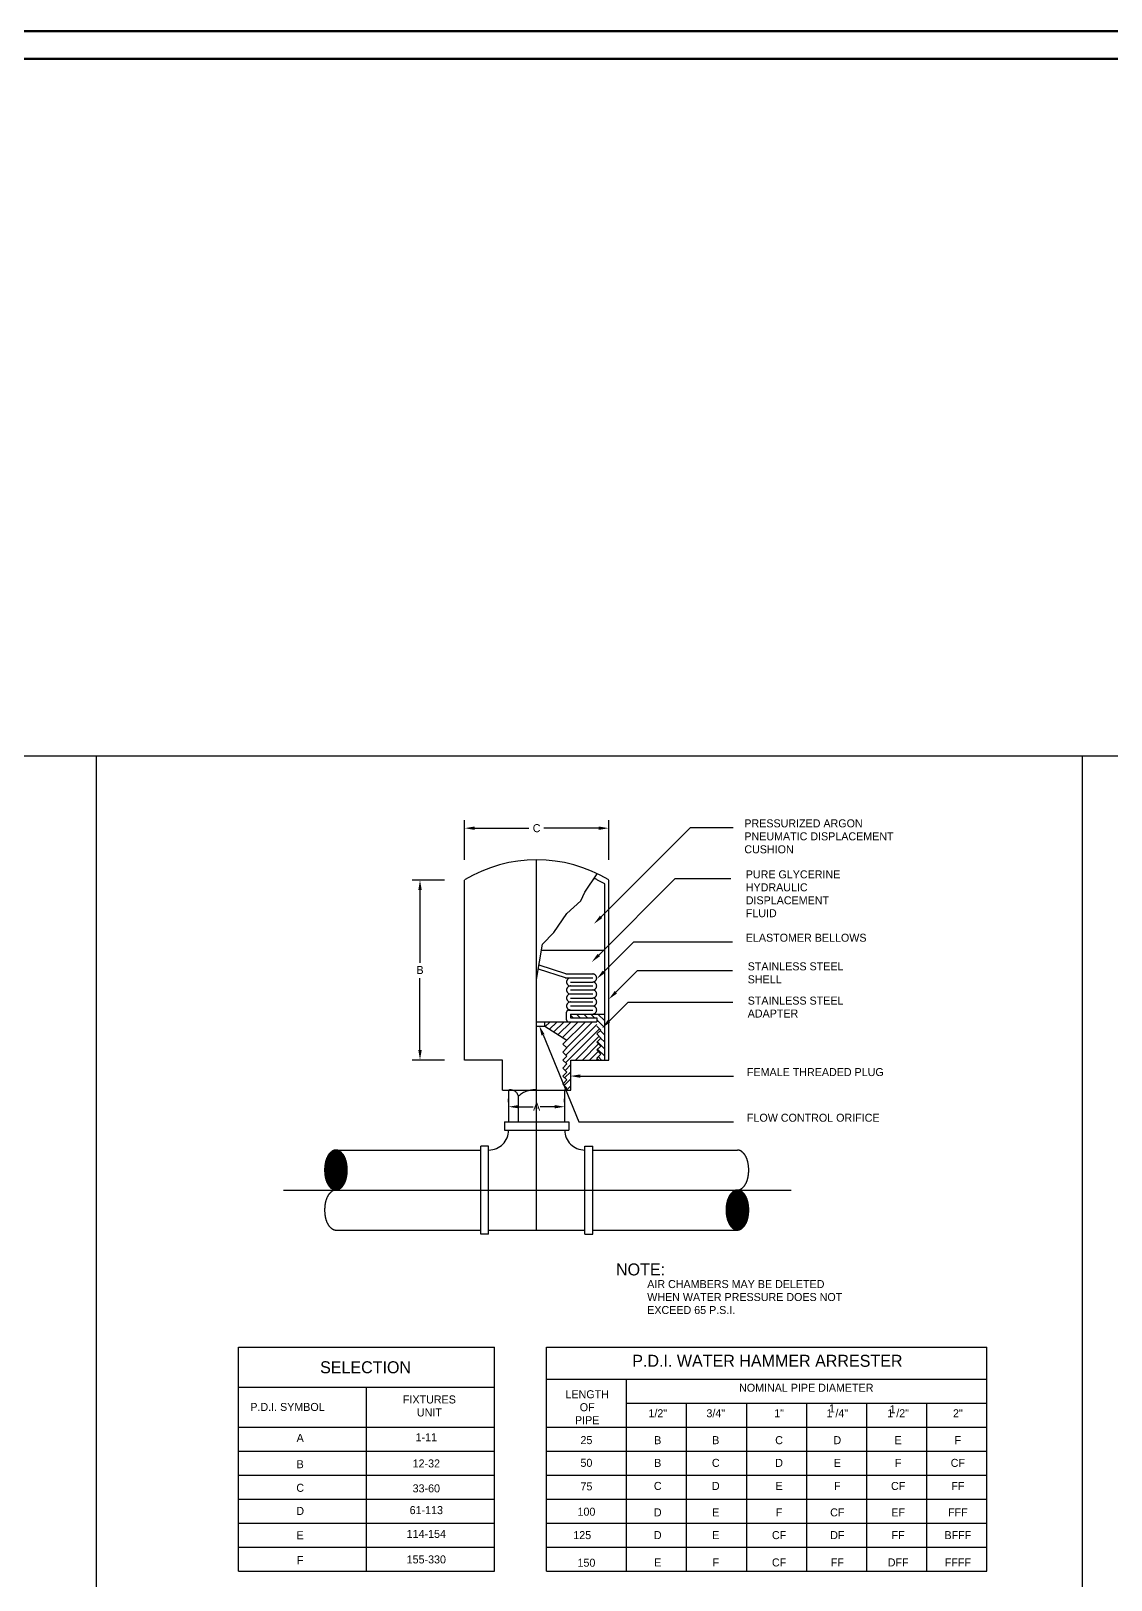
# Model space of a CAD drawing. Extents: x 787 to 1019, y 199 to 803.
# Drawn here: x 893.82 to 909.55, y 243.36 to 265.92 of the extents above; entities that cross this region are included whole.
import ezdxf
from ezdxf.enums import TextEntityAlignment as Align

# ---------------------------------------------------------------- set-up
doc = ezdxf.new("R2010")
doc.units = 0
doc.header["$MEASUREMENT"] = 0
doc.header["$PDMODE"] = 35
doc.header["$PDSIZE"] = 0.5
doc.linetypes.add('CENTER', pattern=[50.8, 31.75, -6.35, 6.35, -6.35])
doc.layers.get('0').update_dxf_attribs({"color": 252, "linetype": 'CONTINUOUS', "lineweight": 30})
doc.layers.get('Defpoints').update_dxf_attribs({"color": 252, "linetype": 'CONTINUOUS'})
for name, color, linetype in [('A', 1, 'CENTER'), ('BORDER', 9, 'CONTINUOUS'), ('C', 1, 'CENTER')]:
    doc.layers.add(name, color=color, linetype=linetype)
doc.layers.add('UG-BORDER', color=20, linetype='CONTINUOUS', lineweight=80)

# ---------------------------------------------------------------- blocks, each defined once
blk = doc.blocks.new('*X70')
at = {"color": 0}
for p, q in [((840.95, 756.1), (845.13, 760.28)), ((840.95, 755.92), (845.22, 760.19)), ((840.95, 755.74), (845.3, 760.1)), ((840.95, 755.57), (845.39, 760)), ((840.96, 756.28), (845.04, 760.36)), ((840.96, 755.4), (845.47, 759.91)), ((840.97, 756.47), (844.94, 760.44)), ((840.97, 755.24), (845.54, 759.81)), ((840.98, 756.66), (844.84, 760.52)), ((840.99, 755.07), (845.62, 759.7)), ((841, 756.85), (844.74, 760.6)), ((841, 754.91), (845.69, 759.6)), ((841.02, 757.05), (844.64, 760.67)), ((841.02, 754.76), (845.75, 759.49)), ((841.04, 754.6), (845.82, 759.37)), ((841.05, 757.26), (844.52, 760.73)), ((841.07, 754.45), (845.88, 759.26)), ((841.09, 757.47), (844.4, 760.78)), ((841.1, 754.3), (845.94, 759.14)), ((841.12, 754.15), (845.99, 759.02)), ((841.13, 757.69), (844.27, 760.83)), ((841.15, 754), (846.05, 758.9)), ((841.18, 757.92), (844.13, 760.87)), ((841.24, 758.16), (843.98, 760.89)), ((841.32, 758.41), (843.81, 760.9)), ((841.42, 758.69), (843.63, 760.9)), ((846.39, 753.97), (841.49, 758.87)), ((841.55, 758.99), (843.42, 760.87)), ((846.42, 754.11), (841.55, 758.99)), ((846.45, 754.26), (841.6, 759.11)), ((846.48, 754.41), (841.66, 759.23)), ((841.72, 759.35), (843.17, 760.79)), ((846.51, 754.56), (841.72, 759.34)), ((846.53, 754.72), (841.79, 759.46)), ((846.55, 754.87), (841.85, 759.57)), ((846.56, 755.03), (841.92, 759.68)), ((846.58, 755.19), (841.99, 759.78)), ((842.03, 759.83), (842.76, 760.56)), ((846.59, 755.36), (842.07, 759.88)), ((846.6, 755.53), (842.15, 759.98)), ((846.61, 755.7), (842.23, 760.07)), ((846.61, 755.87), (842.32, 760.17)), ((846.61, 756.05), (842.4, 760.25)), ((846.6, 756.23), (842.49, 760.34)), ((846.59, 756.42), (842.59, 760.42)), ((846.58, 756.61), (842.69, 760.5)), ((846.56, 756.8), (842.79, 760.58)), ((846.54, 757), (842.89, 760.65)), ((846.51, 757.21), (843, 760.71)), ((846.48, 757.42), (843.12, 760.77)), ((846.44, 757.64), (843.25, 760.82)), ((846.39, 757.86), (843.39, 760.86)), ((846.33, 758.09), (843.54, 760.89)), ((846.26, 758.34), (843.7, 760.9)), ((846.16, 758.61), (843.88, 760.9)), ((846.04, 758.91), (844.08, 760.88)), ((845.88, 759.25), (844.32, 760.82)), ((845.63, 759.67), (844.65, 760.66)), ((845.38, 751.8), (840.95, 756.22)), ((845.3, 751.7), (840.95, 756.05)), ((845.21, 751.61), (840.95, 755.88)), ((845.12, 751.53), (840.95, 755.7)), ((845.46, 751.9), (840.96, 756.39)), ((845.03, 751.44), (840.96, 755.51)), ((845.54, 752), (840.97, 756.56)), ((844.93, 751.36), (840.97, 755.33)), ((844.84, 751.28), (840.98, 755.14)), ((845.61, 752.1), (840.99, 756.72)), ((845.68, 752.2), (841, 756.88)), ((845.75, 752.31), (841.02, 757.04)), ((845.81, 752.43), (841.04, 757.2)), ((845.87, 752.54), (841.07, 757.35)), ((845.93, 752.66), (841.09, 757.5)), ((845.99, 752.78), (841.12, 757.65)), ((846.04, 752.9), (841.15, 757.79)), ((841.19, 753.86), (846.1, 758.77)), ((846.1, 753.02), (841.19, 757.94)), ((841.22, 753.72), (846.15, 758.65)), ((846.15, 753.15), (841.22, 758.08)), ((841.26, 753.58), (846.2, 758.52)), ((846.2, 753.28), (841.26, 758.22)), ((841.3, 753.45), (846.24, 758.39)), ((846.24, 753.41), (841.3, 758.35)), ((846.28, 753.55), (841.34, 758.48)), ((841.35, 753.31), (846.29, 758.25)), ((846.32, 753.68), (841.39, 758.61)), ((841.4, 753.18), (846.33, 758.11)), ((846.36, 753.82), (841.44, 758.74)), ((841.45, 753.06), (846.36, 757.97)), ((841.5, 752.93), (846.4, 757.83)), ((841.55, 752.81), (846.43, 757.68)), ((841.61, 752.69), (846.46, 757.54)), ((841.67, 752.57), (846.48, 757.39)), ((841.73, 752.46), (846.51, 757.23)), ((841.79, 752.34), (846.53, 757.08)), ((841.86, 752.23), (846.55, 756.92)), ((841.93, 752.13), (846.57, 756.76)), ((842, 752.02), (846.58, 756.6)), ((842.08, 751.92), (846.59, 756.44)), ((842.16, 751.82), (846.6, 756.27)), ((842.24, 751.73), (846.61, 756.1)), ((842.32, 751.64), (846.61, 755.92)), ((842.41, 751.55), (846.61, 755.74)), ((842.5, 751.46), (846.6, 755.56)), ((842.6, 751.38), (846.59, 755.38)), ((842.69, 751.3), (846.58, 755.19)), ((844.73, 751.21), (841, 754.94)), ((844.63, 751.14), (841.02, 754.74)), ((844.51, 751.07), (841.06, 754.53)), ((844.39, 751.02), (841.09, 754.32)), ((844.26, 750.98), (841.13, 754.1)), ((844.12, 750.94), (841.19, 753.87)), ((843.96, 750.92), (841.25, 753.63)), ((843.8, 750.91), (841.33, 753.37)), ((843.61, 750.91), (841.43, 753.1)), ((843.4, 750.95), (841.56, 752.79)), ((843.14, 751.03), (841.74, 752.43)), ((842.69, 751.3), (842.08, 751.91)), ((842.8, 751.23), (846.56, 754.99)), ((842.9, 751.15), (846.54, 754.79)), ((843.01, 751.09), (846.51, 754.58)), ((843.13, 751.03), (846.47, 754.37)), ((843.26, 750.99), (846.43, 754.16)), ((843.4, 750.95), (846.38, 753.93)), ((843.55, 750.92), (846.32, 753.69)), ((843.71, 750.91), (846.25, 753.44)), ((843.89, 750.91), (846.15, 753.17)), ((844.1, 750.94), (846.03, 752.87)), ((844.34, 751), (845.87, 752.53)), ((844.69, 751.18), (845.6, 752.09))]:
    blk.add_line(p, q, dxfattribs=at)
blk = doc.blocks.new('*X69')
at = {"color": 0}
for p, q in [((941.28, 745.94), (945.54, 750.2)), ((941.28, 745.77), (945.63, 750.11)), ((941.29, 746.31), (945.36, 750.37)), ((941.29, 746.12), (945.45, 750.29)), ((941.29, 745.6), (945.71, 750.02)), ((941.3, 746.49), (945.26, 750.45)), ((941.3, 745.43), (945.79, 749.92)), ((941.31, 745.26), (945.87, 749.82)), ((941.32, 746.69), (945.16, 750.53)), ((941.32, 745.1), (945.94, 749.72)), ((941.34, 746.88), (945.06, 750.61)), ((941.34, 744.94), (946.01, 749.61)), ((941.35, 744.78), (946.08, 749.5)), ((941.36, 747.08), (944.95, 750.68)), ((941.38, 744.62), (946.14, 749.39)), ((941.39, 747.29), (944.84, 750.74)), ((941.4, 744.47), (946.2, 749.28)), ((946.21, 742.54), (941.4, 747.35)), ((941.43, 747.51), (944.72, 750.79)), ((941.43, 744.32), (946.26, 749.16)), ((946.27, 742.66), (941.43, 747.5)), ((941.45, 744.17), (946.32, 749.04)), ((946.32, 742.78), (941.46, 747.65)), ((941.47, 747.73), (944.58, 750.84)), ((941.49, 744.03), (946.38, 748.92)), ((946.38, 742.9), (941.49, 747.79)), ((941.52, 747.95), (944.44, 750.87)), ((941.52, 743.88), (946.43, 748.79)), ((946.43, 743.02), (941.52, 747.94)), ((941.55, 743.74), (946.48, 748.67)), ((946.48, 743.15), (941.56, 748.08)), ((941.59, 748.19), (944.29, 750.9)), ((941.59, 743.6), (946.53, 748.54)), ((946.53, 743.28), (941.59, 748.21)), ((941.63, 743.47), (946.57, 748.41)), ((946.57, 743.41), (941.64, 748.35)), ((941.67, 748.45), (944.12, 750.9)), ((946.62, 743.54), (941.68, 748.48)), ((941.68, 743.33), (946.62, 748.27)), ((941.72, 743.2), (946.65, 748.13)), ((946.66, 743.68), (941.73, 748.61)), ((941.77, 748.73), (943.94, 750.9)), ((941.77, 743.08), (946.69, 747.99)), ((946.69, 743.82), (941.78, 748.74)), ((941.82, 742.95), (946.73, 747.85)), ((946.73, 743.97), (941.83, 748.87)), ((946.76, 744.11), (941.88, 748.99)), ((941.88, 742.83), (946.76, 747.71)), ((941.91, 749.04), (943.72, 750.86)), ((941.93, 742.71), (946.79, 747.56)), ((946.79, 744.26), (941.94, 749.11)), ((941.99, 742.59), (946.81, 747.41)), ((946.82, 744.41), (942, 749.23)), ((942.05, 742.47), (946.84, 747.26)), ((946.84, 744.56), (942.06, 749.34)), ((942.09, 749.41), (943.46, 750.77)), ((946.86, 744.71), (942.12, 749.46)), ((946.88, 744.87), (942.19, 749.57)), ((946.9, 745.03), (942.26, 749.67)), ((946.91, 745.19), (942.33, 749.78)), ((946.93, 745.36), (942.4, 749.88)), ((942.46, 749.95), (942.97, 750.46)), ((946.94, 745.52), (942.48, 749.98)), ((946.94, 745.7), (942.56, 750.07)), ((946.94, 745.87), (942.65, 750.16)), ((946.94, 746.05), (942.74, 750.25)), ((946.94, 746.23), (942.83, 750.34)), ((946.93, 746.42), (942.92, 750.42)), ((946.92, 746.61), (943.02, 750.5)), ((946.9, 746.8), (943.12, 750.58)), ((946.88, 747), (943.23, 750.65)), ((946.85, 747.2), (943.34, 750.71)), ((946.81, 747.41), (943.46, 750.77)), ((946.77, 747.63), (943.59, 750.82)), ((946.72, 747.86), (943.72, 750.86)), ((946.67, 748.09), (943.87, 750.89)), ((946.59, 748.34), (944.03, 750.9)), ((946.5, 748.61), (944.21, 750.9)), ((946.38, 748.91), (944.41, 750.88)), ((946.22, 749.25), (944.65, 750.82)), ((945.97, 749.67), (944.98, 750.66)), ((945.63, 741.7), (941.28, 746.05)), ((945.54, 741.61), (941.28, 745.87)), ((945.71, 741.8), (941.29, 746.22)), ((945.46, 741.53), (941.29, 745.69)), ((945.36, 741.44), (941.29, 745.51)), ((945.79, 741.89), (941.3, 746.39)), ((945.27, 741.36), (941.3, 745.32)), ((945.87, 741.99), (941.31, 746.56)), ((945.94, 742.1), (941.32, 746.72)), ((945.17, 741.28), (941.32, 745.13)), ((946.01, 742.2), (941.34, 746.88)), ((945.07, 741.21), (941.34, 744.94)), ((946.08, 742.31), (941.36, 747.04)), ((944.96, 741.14), (941.36, 744.74)), ((946.15, 742.43), (941.38, 747.19)), ((944.85, 741.07), (941.39, 744.53)), ((944.72, 741.02), (941.43, 744.32)), ((944.59, 740.97), (941.47, 744.1)), ((944.45, 740.94), (941.52, 743.87)), ((944.3, 740.92), (941.58, 743.63)), ((942.12, 742.36), (946.86, 747.1)), ((942.18, 742.25), (946.88, 746.95)), ((942.25, 742.14), (946.9, 746.79)), ((942.32, 742.04), (946.91, 746.63)), ((942.4, 741.94), (946.93, 746.46)), ((942.48, 741.84), (946.93, 746.29)), ((942.56, 741.74), (946.94, 746.12)), ((942.65, 741.65), (946.94, 745.95)), ((942.73, 741.56), (946.94, 745.77)), ((942.82, 741.48), (946.94, 745.59)), ((942.92, 741.39), (946.93, 745.4)), ((943.02, 741.31), (946.92, 745.21)), ((943.12, 741.24), (946.9, 745.02)), ((943.22, 741.16), (946.88, 744.82)), ((943.33, 741.1), (946.85, 744.62)), ((943.45, 741.04), (946.81, 744.41)), ((943.58, 740.99), (946.77, 744.19)), ((943.72, 740.95), (946.73, 743.96)), ((943.86, 740.92), (946.67, 743.73)), ((944.02, 740.91), (946.6, 743.48)), ((944.13, 740.91), (941.66, 743.37)), ((943.95, 740.91), (941.77, 743.09)), ((943.73, 740.95), (941.9, 742.78)), ((943.47, 741.03), (942.08, 742.42)), ((943.02, 741.31), (942.43, 741.9)), ((944.2, 740.91), (946.51, 743.21)), ((944.4, 740.93), (946.39, 742.92)), ((944.64, 740.99), (946.23, 742.58)), ((944.96, 741.14), (945.99, 742.17))]:
    blk.add_line(p, q, dxfattribs=at)
blk = doc.blocks.new('*X68')
at = {"color": 0}
for p, q in [((903.15, 793.9), (902.41, 794.65)), ((904.92, 793.9), (903.92, 794.9)), ((906.69, 793.9), (905.69, 794.9)), ((908.45, 793.9), (907.45, 794.9)), ((910.95, 793.18), (909.22, 794.9)), ((910.95, 791.41), (908.95, 793.41)), ((910.95, 789.65), (909.82, 790.78)), ((910.95, 786.11), (909.05, 788.01)), ((910.95, 784.34), (909.16, 786.12)), ((910.95, 787.88), (909.93, 788.89)), ((910.12, 783.4), (909.28, 784.24))]:
    blk.add_line(p, q, dxfattribs=at)
blk = doc.blocks.new('*X67')
at = {"color": 0}
for p, q in [((896.1, 791.8), (897.2, 792.9)), ((897.18, 791.12), (898.97, 792.9)), ((898.26, 790.43), (900.74, 792.9)), ((899.34, 789.74), (902.51, 792.9)), ((900.42, 789.05), (904.27, 792.9)), ((900.49, 787.36), (906.04, 792.9)), ((901.15, 782.7), (909.65, 791.2)), ((901.26, 784.59), (908.95, 792.27)), ((901.38, 786.47), (907.81, 792.9)), ((903.61, 783.4), (909.53, 789.32)), ((905.38, 783.4), (909.41, 787.44)), ((901.03, 780.82), (902.45, 782.24)), ((907.15, 783.4), (909.3, 785.55)), ((908.92, 783.4), (909.18, 783.67)), ((900.8, 777.05), (902.45, 778.7)), ((900.91, 778.94), (902.45, 780.47)), ((901.42, 775.9), (902.45, 776.93))]:
    blk.add_line(p, q, dxfattribs=at)

msp = doc.modelspace()

# ---------------------------------------------------------------- linework, layer by layer
at = {"color": 0, "linetype": 'ByBlock'}
for p, q in [((900.133, 253.848), (900.133, 254.427)), ((900.279, 254.311), (901.068, 254.311)), ((902.086, 254.311), (901.288, 254.311)), ((902.231, 253.848), (902.231, 254.427)), ((899.842, 253.556), (899.367, 253.556)), ((899.483, 253.411), (899.483, 252.351)), ((899.483, 251.08), (899.483, 252.127)), ((899.842, 250.934), (899.367, 250.934)), ((900.774, 250.322), (900.774, 250.37)), ((900.92, 250.253), (901.133, 250.253)), ((901.445, 250.253), (901.232, 250.253)), ((901.59, 250.322), (901.59, 250.37))]:
    msp.add_line(p, q, dxfattribs=at)
for points in [[(900.279, 254.335), (900.279, 254.286), (900.133, 254.311)], [(902.086, 254.335), (902.086, 254.286), (902.231, 254.311)], [(899.459, 253.411), (899.508, 253.411), (899.483, 253.556)], [(899.459, 251.08), (899.508, 251.08), (899.483, 250.934)], [(900.92, 250.278), (900.92, 250.229), (900.774, 250.253)], [(901.445, 250.278), (901.445, 250.229), (901.59, 250.253)]]:
    msp.add_solid(points, dxfattribs=at)
at = {"layer": 'A', "color": 0, "linetype": 'Continuous'}
for p, q in [((902.12, 253.019), (903.424, 254.323)), ((903.424, 254.323), (904.044, 254.323)), ((902.087, 252.463), (903.199, 253.577)), ((903.199, 253.577), (904.012, 253.577)), ((902.599, 252.657), (904.034, 252.657)), ((902.336, 251.922), (902.652, 252.238)), ((902.652, 252.238), (904.034, 252.238)), ((902.514, 251.778), (904.04, 251.778)), ((901.818, 250.7), (904.051, 250.7)), ((901.796, 250.035), (904.051, 250.035))]:
    msp.add_line(p, q, dxfattribs=at)
at = {"layer": 'A'}
for p, q in [((901.886, 253.38), (902.065, 253.647)), ((900.133, 250.934), (900.133, 253.556)), ((902.173, 251.604), (902.173, 253.498)), ((902.231, 250.934), (902.231, 253.556)), ((901.621, 253.069), (901.826, 253.252)), ((901.826, 253.252), (901.886, 253.38)), ((901.433, 252.791), (901.621, 253.069)), ((901.268, 252.619), (901.433, 252.791)), ((901.182, 252.108), (901.268, 252.619)), ((901.253, 252.532), (902.173, 252.532)), ((901.609, 252.19), (901.217, 252.315)), ((901.6, 252.131), (901.207, 252.257)), ((901.617, 252.129), (901.998, 252.129)), ((901.627, 252.187), (901.998, 252.187)), ((901.676, 252.07), (901.998, 252.07)), ((901.676, 252.012), (901.998, 252.012)), ((901.676, 251.954), (901.998, 251.954)), ((901.676, 251.896), (901.998, 251.896)), ((901.676, 251.837), (901.998, 251.837)), ((901.617, 251.517), (901.617, 251.633)), ((901.647, 251.662), (901.998, 251.662)), ((901.676, 251.779), (901.998, 251.779)), ((901.676, 251.721), (901.998, 251.721)), ((901.676, 251.604), (902.173, 251.604)), ((901.676, 251.604), (901.676, 251.546)), ((902.173, 250.934), (902.173, 251.604)), ((901.182, 251.488), (902.057, 251.488)), ((901.182, 251.429), (901.299, 251.429)), ((901.299, 251.429), (901.299, 251.488)), ((901.299, 251.429), (901.62, 251.225)), ((901.676, 251.546), (902.057, 251.546)), ((902.057, 251.546), (902.057, 251.488)), ((902.057, 251.429), (902.115, 251.371)), ((902.115, 251.371), (902.057, 251.313)), ((901.561, 251.167), (901.62, 251.225)), ((901.561, 251.167), (901.62, 251.109)), ((902.057, 251.313), (902.115, 251.254)), ((902.115, 251.254), (902.057, 251.196)), ((902.057, 251.196), (902.115, 251.138)), ((900.687, 250.934), (900.133, 250.934)), ((900.687, 250.497), (900.687, 250.934)), ((901.561, 251.05), (901.62, 251.109)), ((901.561, 251.05), (901.62, 250.992)), ((901.561, 250.934), (901.62, 250.992)), ((901.561, 250.934), (901.62, 250.876)), ((901.678, 250.934), (902.231, 250.934)), ((901.678, 250.497), (901.678, 250.934)), ((902.115, 251.138), (902.057, 251.08)), ((902.057, 251.08), (902.115, 251.021)), ((902.115, 251.021), (902.057, 250.963)), ((902.057, 250.963), (902.086, 250.934)), ((902.129, 250.934), (902.14, 250.934)), ((901.561, 250.817), (901.62, 250.876)), ((901.561, 250.817), (901.62, 250.759)), ((901.561, 250.701), (901.62, 250.759)), ((901.561, 250.701), (901.62, 250.643)), ((900.687, 250.497), (901.678, 250.497)), ((900.774, 250.497), (900.774, 250.031)), ((901.561, 250.584), (901.62, 250.643)), ((901.561, 250.584), (901.62, 250.526)), ((901.59, 250.497), (901.62, 250.526)), ((901.59, 250.497), (901.59, 250.031)), ((901.59, 250.497), (901.678, 250.497)), ((900.917, 250.031), (900.917, 250.406)), ((900.716, 250.031), (901.649, 250.031)), ((900.716, 250.031), (900.716, 249.914)), ((901.649, 250.031), (901.649, 249.914)), ((900.716, 249.914), (901.649, 249.914)), ((898.259, 249.623), (900.367, 249.623)), ((900.367, 248.399), (900.367, 249.681)), ((900.483, 249.681), (900.367, 249.681)), ((900.483, 248.399), (900.483, 249.681)), ((901.882, 248.399), (901.882, 249.681)), ((901.882, 249.681), (901.998, 249.681)), ((901.998, 248.399), (901.998, 249.681)), ((901.998, 249.623), (904.106, 249.623)), ((898.259, 248.457), (900.367, 248.457)), ((900.483, 248.457), (901.882, 248.457)), ((901.998, 248.457), (904.106, 248.457)), ((900.483, 248.399), (900.367, 248.399)), ((901.882, 248.399), (901.998, 248.399))]:
    msp.add_line(p, q, dxfattribs=at)
at = {"layer": 'A', "color": 0}
for p, q in [((902.161, 252.219), (902.599, 252.657)), ((902.236, 251.501), (902.514, 251.778)), ((901.275, 251.3), (901.796, 250.035))]:
    msp.add_line(p, q, dxfattribs=at)
at = {"layer": 'A', "color": 5, "linetype": 'Continuous'}
for p, q in [((896.839, 246.75), (900.569, 246.75)), ((896.839, 243.486), (896.839, 246.75)), ((900.569, 243.486), (900.569, 246.75)), ((901.327, 246.75), (907.737, 246.75)), ((901.327, 243.486), (901.327, 246.75)), ((907.737, 243.486), (907.737, 246.75)), ((901.327, 246.284), (907.737, 246.284)), ((902.492, 243.486), (902.492, 246.284)), ((896.839, 246.167), (900.569, 246.167)), ((898.704, 243.486), (898.704, 246.167)), ((902.492, 245.934), (907.737, 245.934)), ((903.366, 243.486), (903.366, 245.934)), ((904.241, 243.486), (904.241, 245.934)), ((905.115, 243.486), (905.115, 245.934)), ((905.989, 243.486), (905.989, 245.934)), ((906.863, 243.486), (906.863, 245.934)), ((896.839, 245.584), (900.569, 245.584)), ((901.327, 245.584), (907.737, 245.584)), ((896.839, 245.235), (900.569, 245.235)), ((901.327, 245.235), (907.737, 245.235)), ((896.839, 244.885), (900.569, 244.885)), ((901.327, 244.885), (907.737, 244.885)), ((896.839, 244.535), (900.569, 244.535)), ((901.327, 244.535), (907.737, 244.535)), ((896.839, 244.186), (900.569, 244.186)), ((901.327, 244.186), (907.737, 244.186)), ((896.839, 243.836), (900.569, 243.836)), ((901.327, 243.836), (907.737, 243.836)), ((896.839, 243.486), (900.569, 243.486)), ((901.327, 243.486), (907.737, 243.486))]:
    msp.add_line(p, q, dxfattribs=at)
at = {"layer": 'A'}
for points in [[(898.259, 249.04, -0.15925), (898.201, 249.059, -0.106397), (898.142, 249.125, -0.071318), (898.107, 249.214, -0.057644), (898.094, 249.331, -0.057644), (898.107, 249.448, -0.071318), (898.142, 249.537, -0.106397), (898.201, 249.604, -0.15925), (898.259, 249.623, -0.15925), (898.316, 249.604, -0.106397), (898.375, 249.537, -0.071318), (898.41, 249.448, -0.057644), (898.424, 249.331, -0.057644), (898.41, 249.214, -0.071318), (898.375, 249.125, -0.106397), (898.316, 249.059, -0.15925)], [(904.106, 248.457, 0.15925), (904.164, 248.476, 0.106397), (904.223, 248.542, 0.071318), (904.258, 248.631, 0.057644), (904.271, 248.748, 0.057644), (904.258, 248.866, 0.071318), (904.223, 248.955, 0.106397), (904.164, 249.021, 0.15925), (904.106, 249.04, 0.15925), (904.049, 249.021, 0.106397), (903.99, 248.955, 0.071318), (903.955, 248.866, 0.057644), (903.941, 248.748, 0.057644), (903.955, 248.631, 0.071318), (903.99, 248.542, 0.106397), (904.049, 248.476, 0.15925)]]:
    msp.add_lwpolyline(points, format="xyb", close=True, dxfattribs=at)
for points in [[(904.106, 249.04, 0.15925), (904.164, 249.059, 0.106397), (904.223, 249.125, 0.071318), (904.258, 249.214, 0.057644), (904.271, 249.331, 0.057644), (904.258, 249.448, 0.071318), (904.223, 249.537, 0.106397), (904.164, 249.604, 0.15925), (904.106, 249.623, 0.15925)], [(898.259, 248.457, -0.15925), (898.201, 248.476, -0.106397), (898.142, 248.542, -0.071318), (898.107, 248.631, -0.057644), (898.094, 248.748, -0.057644), (898.107, 248.866, -0.071318), (898.142, 248.955, -0.106397), (898.201, 249.021, -0.15925), (898.259, 249.04, -0.15925)]]:
    msp.add_lwpolyline(points, format="xyb", dxfattribs=at)
for centre, radius, start, end in [((901.182, 251.827), 2.023, 58.757, 121.243), ((901.182, 251.827), 1.943, 59.335, 64.4592), ((901.617, 252.187), 0.0583, 252.2571, 270), ((901.627, 252.245), 0.0583, 252.2571, 270), ((901.676, 252.07), 0.0583, 90, 270), ((901.998, 252.129), 0.0583, 270, 90), ((901.998, 252.012), 0.0583, 270, 90), ((901.676, 251.954), 0.0583, 90, 270), ((901.676, 251.837), 0.0583, 90, 270), ((901.998, 251.896), 0.0583, 270, 90), ((901.998, 251.779), 0.0583, 270, 90), ((901.676, 251.721), 0.0583, 90, 270), ((901.647, 251.633), 0.0291, 90, 180), ((901.998, 251.662), 0.0583, 270, 90), ((901.647, 251.517), 0.0291, 180, 270), ((900.798, 250.377), 0.122, 13.8089, 101.114), ((901.147, 250.167), 0.332, 83.917, 133.9125), ((900.483, 249.914), 0.291, 270, 0), ((901.882, 249.914), 0.291, 180, 270)]:
    msp.add_arc(centre, radius, start, end, dxfattribs=at)
at = {"layer": 'A', "color": 0}
for points in [[(902.137, 253.002), (902.103, 253.036), (902.017, 252.916)], [(902.104, 252.446), (902.07, 252.48), (901.984, 252.36)], [(902.178, 252.202), (902.144, 252.236), (902.058, 252.116)], [(902.353, 251.904), (902.319, 251.939), (902.233, 251.819)], [(901.252, 251.291), (901.297, 251.31), (901.219, 251.435)], [(902.253, 251.483), (902.219, 251.518), (902.133, 251.398)], [(901.818, 250.675), (901.818, 250.724), (901.673, 250.7)]]:
    msp.add_solid(points, dxfattribs=at)
at = {"layer": 'BORDER'}
for p, q in [((846.158, 255.364), (925.163, 255.364)), ((894.766, 255.364), (894.766, 209.926)), ((909.129, 255.364), (909.129, 240.649))]:
    msp.add_line(p, q, dxfattribs=at)
at = {"layer": 'C'}
for p, q in [((901.182, 248.457), (901.182, 253.85)), ((897.496, 249.04), (904.887, 249.04))]:
    msp.add_line(p, q, dxfattribs=at)
at = {"layer": 'Defpoints', "color": 0, "linetype": 'ByBlock'}
for p in [(900.133, 254.311), (900.133, 253.556), (900.133, 253.556), (902.231, 253.556), (899.483, 250.934), (900.133, 250.934), (900.774, 250.253), (900.774, 250.031), (901.59, 250.031)]:
    msp.add_point(p, dxfattribs=at)
at = {"layer": 'UG-BORDER'}
for p, q in [((941.746, 265.923), (845.746, 265.923)), ((941.342, 265.519), (846.151, 265.519))]:
    msp.add_line(p, q, dxfattribs=at)

# ---------------------------------------------------------------- block references
at = {"layer": 'A', "xscale": 0.0582791763708883, "yscale": 0.0582791763708883, "zscale": 0.0582791763708883}
for name in ['*X68', '*X67', '*X70', '*X69']:
    msp.add_blockref(name, (849.084, 205.278), dxfattribs=at)

# ---------------------------------------------------------------- texts
at = {"color": 0, "linetype": 'ByBlock'}
for s, p in [('C', (901.182, 254.311)), ('B', (899.483, 252.245)), ('A', (901.182, 250.253))]:
    msp.add_text(s, height=0.117, dxfattribs=at).set_placement(p, align=Align.MIDDLE_CENTER)
at = {"layer": 'A'}
for s, height, p in [('PRESSURIZED ARGON', 0.11656, (904.207, 254.323)), ('PNEUMATIC DISPLACEMENT', 0.11656, (904.207, 254.134)), ('CUSHION', 0.1166, (904.207, 253.945)), ('PURE GLYCERINE', 0.11656, (904.228, 253.58)), ('HYDRAULIC', 0.1166, (904.228, 253.391)), ('DISPLACEMENT', 0.11656, (904.228, 253.202)), ('FLUID', 0.1166, (904.228, 253.014)), ('ELASTOMER BELLOWS', 0.11656, (904.228, 252.657)), ('STAINLESS STEEL', 0.11656, (904.256, 252.24)), ('SHELL', 0.1166, (904.256, 252.051)), ('STAINLESS STEEL', 0.11656, (904.256, 251.741)), ('ADAPTER', 0.1166, (904.256, 251.553)), ('FEMALE THREADED PLUG', 0.11656, (904.245, 250.7)), ('FLOW CONTROL ORIFICE', 0.11656, (904.245, 250.035)), ('NOTE:', 0.1748, (902.338, 247.796)), ('     AIR CHAMBERS MAY BE DELETED', 0.11656, (902.576, 247.612)), ('     WHEN WATER PRESSURE DOES NOT', 0.11656, (902.576, 247.423)), ('     EXCEED 65 P.S.I.', 0.11656, (902.576, 247.234)), ('1', 0.117, (905.439, 245.8)), ('1', 0.117, (906.323, 245.788))]:
    msp.add_text(s, height=height, dxfattribs=at).set_placement(p)
at = {"layer": 'A', "color": 4}
for s, height, p in [('P.D.I. WATER HAMMER ARRESTER', 0.17484, (904.543, 246.465)), ('NOMINAL PIPE DIAMETER', 0.11656, (905.109, 246.102)), ('FIXTURES', 0.1166, (899.62, 245.931)), ('LENGTH', 0.1166, (901.918, 246.007)), ('UNIT', 0.1166, (899.62, 245.742)), ('PIPE', 0.1166, (901.918, 245.629)), ('OF', 0.1166, (901.918, 245.818))]:
    msp.add_text(s, height=height, dxfattribs=at).set_placement(p, align=Align.CENTER)
for s, height, p in [('SELECTION', 0.1748, (898.028, 246.371)), ('P.D.I. SYMBOL', 0.11656, (897.012, 245.822))]:
    msp.add_text(s, height=height, dxfattribs=at).set_placement(p)
at = {"layer": 'A'}
for s, height, p in [('1/2"', 0.1166, (902.946, 245.73)), ('3/4"', 0.1166, (903.791, 245.73)), ('1"', 0.1166, (904.713, 245.73)), ('1 /4"', 0.1166, (905.561, 245.73)), ('1 /2"', 0.1166, (906.447, 245.73)), ('2"', 0.1166, (907.317, 245.73)), ('A', 0.117, (897.738, 245.371)), ('1-11', 0.1166, (899.575, 245.381)), ('25', 0.1166, (901.907, 245.339)), ('B', 0.117, (902.946, 245.338)), ('B', 0.117, (903.791, 245.338)), ('C', 0.117, (904.713, 245.338)), ('D', 0.117, (905.561, 245.338)), ('E', 0.117, (906.447, 245.338)), ('F', 0.117, (907.317, 245.338)), ('B', 0.117, (897.738, 244.988)), ('12-32', 0.1166, (899.575, 244.999)), ('50', 0.1166, (901.907, 245.008)), ('B', 0.117, (902.946, 245.007)), ('C', 0.117, (903.791, 245.007)), ('D', 0.117, (904.713, 245.007)), ('E', 0.117, (905.561, 245.007)), ('F', 0.117, (906.447, 245.007)), ('CF', 0.1166, (907.317, 245.007)), ('C', 0.117, (897.738, 244.644)), ('33-60', 0.1166, (899.575, 244.636)), ('75', 0.1166, (901.907, 244.665)), ('C', 0.117, (902.946, 244.671)), ('D', 0.117, (903.791, 244.671)), ('E', 0.117, (904.713, 244.671)), ('F', 0.117, (905.561, 244.671)), ('CF', 0.1166, (906.447, 244.671)), ('FF', 0.1166, (907.317, 244.671)), ('D', 0.117, (897.738, 244.307)), ('61-113', 0.1166, (899.575, 244.319)), ('100', 0.1166, (901.907, 244.296)), ('D', 0.117, (902.946, 244.286)), ('E', 0.117, (903.791, 244.286)), ('F', 0.117, (904.713, 244.286)), ('CF', 0.1166, (905.561, 244.286)), ('EF', 0.1166, (906.447, 244.286)), ('FFF', 0.1166, (907.317, 244.286)), ('E', 0.117, (897.738, 243.953)), ('114-154', 0.1166, (899.575, 243.973)), (' 125', 0.1166, (901.824, 243.955)), ('D', 0.117, (902.946, 243.955)), ('E', 0.117, (903.791, 243.955)), ('CF', 0.1166, (904.713, 243.955)), ('DF', 0.1166, (905.561, 243.955)), ('FF', 0.1166, (906.447, 243.955)), ('BFFF', 0.1166, (907.317, 243.955)), ('F', 0.117, (897.738, 243.59)), ('155-330', 0.1166, (899.575, 243.601)), ('150', 0.1166, (901.907, 243.553)), ('E', 0.117, (902.946, 243.557)), ('F', 0.117, (903.791, 243.557)), ('CF', 0.1166, (904.713, 243.557)), ('FF', 0.1166, (905.561, 243.557)), ('DFF', 0.1166, (906.447, 243.557)), ('FFFF', 0.1166, (907.317, 243.557))]:
    msp.add_text(s, height=height, dxfattribs=at).set_placement(p, align=Align.CENTER)

doc.saveas('drawing.dxf')
